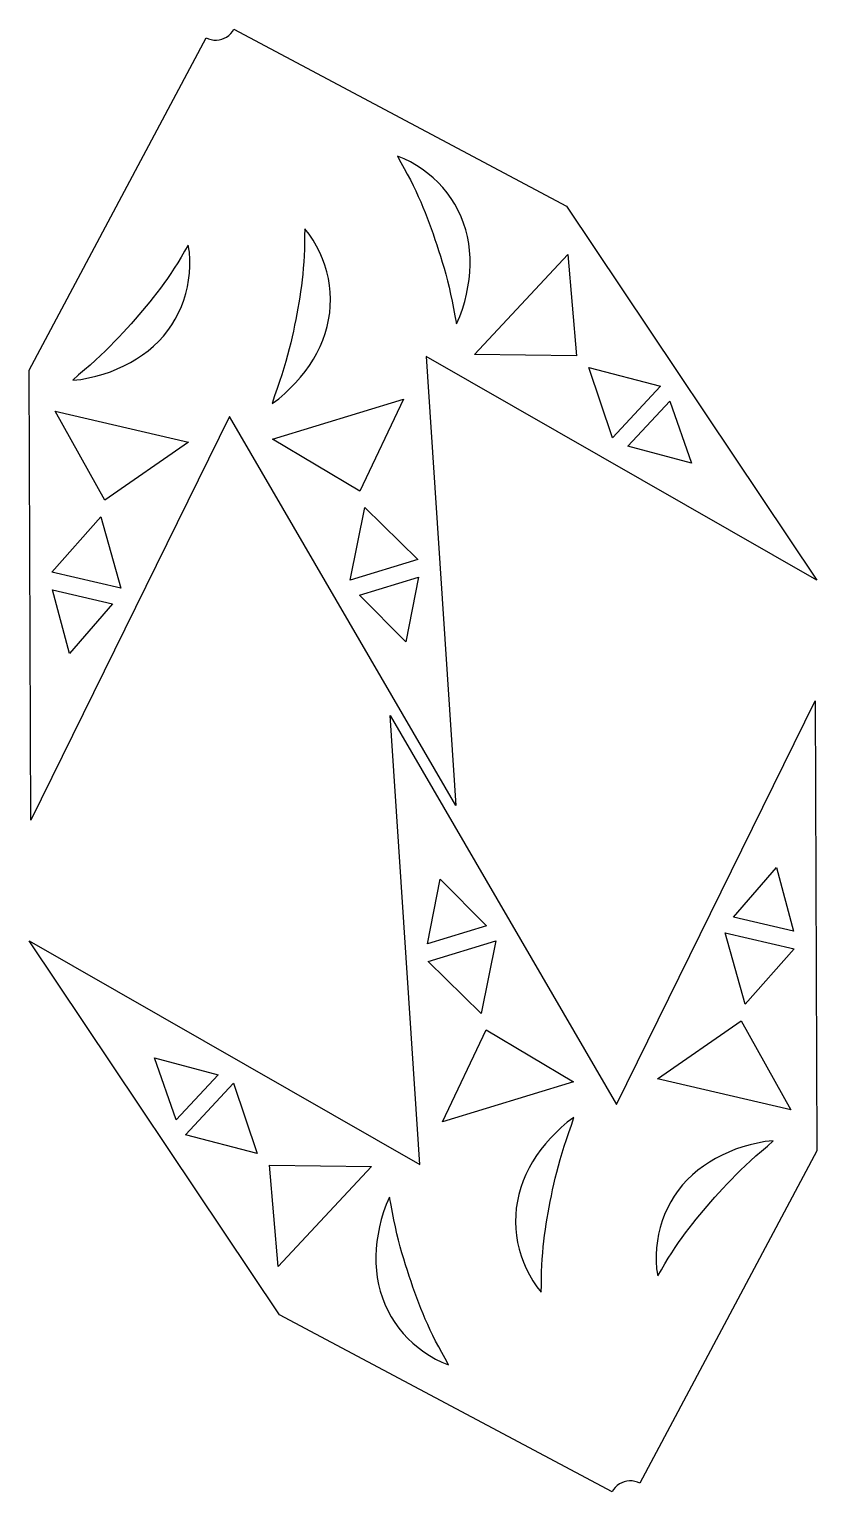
# Model space of a CAD drawing. Header units: metres. Extents: x 10 to 1208, y -2235 to -10.
import ezdxf

# ---------------------------------------------------------------- set-up
doc = ezdxf.new("R2010")
doc.units = ezdxf.units.M

msp = doc.modelspace()

# ---------------------------------------------------------------- linework, layer by layer
at = {"layer": 'CONTOUR'}
for points in [[(827.09, -278.97), (1207.83, -847.83), (613.8, -507.69), (659.1, -1190.71), (314.72, -599.13), (12.45, -1213.29), (10, -528.78), (278.97, -22.92), (282.7, -24.6), (286.61, -25.78), (290.64, -26.44), (294.73, -26.56), (298.8, -26.15), (302.78, -25.21), (306.6, -23.77), (310.2, -21.83), (313.52, -19.44), (316.49, -16.64), (319.08, -13.48), (321.23, -10)], [(390.74, -1965.69), (10, -1396.83), (604.03, -1736.97), (558.73, -1053.95), (903.11, -1645.53), (1205.38, -1031.37), (1207.83, -1715.88), (938.86, -2221.74), (935.14, -2220.06), (931.22, -2218.88), (927.19, -2218.22), (923.1, -2218.1), (919.03, -2218.51), (915.06, -2219.45), (911.23, -2220.89), (907.63, -2222.83), (904.31, -2225.22), (901.34, -2228.02), (898.75, -2231.18), (896.6, -2234.66)]]:
    msp.add_lwpolyline(points, close=True, dxfattribs=at)
at = {"layer": 'HOLES'}
for points in [[(569.91, -203.1), (575.04, -212.66), (580.19, -221.64), (585.07, -230.42), (589.66, -239.07), (593.96, -247.61), (598, -256.04), (601.81, -264.37), (605.41, -272.61), (608.83, -280.79), (612.1, -288.91), (615.25, -297), (618.31, -305.09), (621.28, -313.2), (624.21, -321.37), (627.08, -329.62), (629.92, -337.99), (632.72, -346.52), (635.49, -355.23), (638.22, -364.16), (640.89, -373.33), (643.51, -382.77), (646.05, -392.5), (648.5, -402.53), (650.85, -412.89), (653.09, -423.59), (655.23, -434.64), (657.33, -446.06), (659.88, -457.92), (664.96, -446.8), (668.94, -435.58), (672.3, -424.36), (675.09, -413.14), (677.33, -401.93), (679, -390.76), (680.1, -379.63), (680.61, -368.56), (680.51, -357.59), (679.8, -346.72), (678.47, -335.99), (676.51, -325.43), (673.92, -315.08), (670.7, -304.95), (666.86, -295.09), (662.42, -285.53), (657.38, -276.3), (651.78, -267.43), (645.64, -258.95), (638.98, -250.87), (631.83, -243.22), (624.22, -236), (616.19, -229.24), (607.76, -222.94), (598.94, -217.11), (589.75, -211.76), (580.17, -206.97)], [(429.01, -313.4), (428.67, -324.24), (428.65, -334.59), (428.48, -344.64), (428.13, -354.43), (427.59, -363.97), (426.87, -373.29), (426, -382.41), (425, -391.35), (423.87, -400.14), (422.64, -408.81), (421.33, -417.39), (419.93, -425.92), (418.45, -434.44), (416.9, -442.97), (415.26, -451.55), (413.53, -460.22), (411.7, -469.01), (409.74, -477.94), (407.64, -487.04), (405.37, -496.32), (402.92, -505.8), (400.25, -515.49), (397.36, -525.41), (394.21, -535.56), (390.8, -545.94), (387.13, -556.58), (383.24, -567.52), (379.52, -579.06), (389.48, -571.97), (398.54, -564.25), (407.06, -556.21), (415.08, -547.89), (422.62, -539.3), (429.66, -530.46), (436.17, -521.37), (442.14, -512.04), (447.55, -502.49), (452.37, -492.72), (456.58, -482.77), (460.16, -472.64), (463.09, -462.38), (465.37, -452), (466.98, -441.54), (467.91, -431.04), (468.16, -420.53), (467.75, -410.05), (466.67, -399.63), (464.94, -389.3), (462.58, -379.1), (459.6, -369.05), (456.02, -359.18), (451.87, -349.5), (447.15, -340.04), (441.86, -330.82), (435.97, -321.88)], [(251.84, -338.47), (246.13, -347.69), (240.93, -356.64), (235.76, -365.26), (230.56, -373.56), (225.32, -381.56), (220.04, -389.27), (214.73, -396.73), (209.39, -403.97), (204.02, -411.02), (198.62, -417.91), (193.19, -424.69), (187.71, -431.38), (182.18, -438.01), (176.57, -444.63), (170.86, -451.24), (165.02, -457.89), (159.04, -464.58), (152.88, -471.33), (146.51, -478.16), (139.91, -485.06), (133.04, -492.05), (125.89, -499.11), (118.42, -506.25), (110.62, -513.46), (102.48, -520.75), (93.98, -528.13), (85.15, -535.66), (76.15, -543.79), (88.32, -542.64), (100.02, -540.48), (111.42, -537.78), (122.53, -534.58), (133.35, -530.92), (143.87, -526.78), (154.06, -522.16), (163.89, -517.07), (173.35, -511.5), (182.41, -505.45), (191.03, -498.93), (199.19, -491.95), (206.87, -484.53), (214.03, -476.68), (220.65, -468.43), (226.7, -459.8), (232.18, -450.83), (237.06, -441.54), (241.34, -431.98), (245, -422.17), (248.06, -412.15), (250.5, -401.96), (252.34, -391.62), (253.58, -381.17), (254.23, -370.62), (254.26, -359.99), (253.62, -349.29)], [(829.39, -352.5), (842.15, -506.83), (687.31, -504.86)], [(970.23, -552.77), (896.91, -631.39), (861.2, -524.59)], [(579.03, -572.53), (512.92, -712.56), (379.8, -633.44)], [(984.59, -575.56), (1017.37, -670.22), (920.65, -644.12)], [(252.2, -637.89), (124.93, -726.11), (49.2, -591.03)], [(149.18, -859.99), (44.43, -835.81), (119.07, -751.48)], [(600.87, -816.38), (498.06, -847.81), (520.53, -737.46)], [(601.9, -843.29), (582.97, -941.67), (512.25, -870.7)], [(136.62, -883.82), (71.03, -959.55), (45.28, -862.73)], [(1081.21, -1360.84), (1146.8, -1285.11), (1172.56, -1381.93)], [(615.93, -1401.36), (634.87, -1302.99), (705.58, -1373.96)], [(616.96, -1428.28), (719.77, -1396.85), (697.3, -1507.2)], [(1068.65, -1384.67), (1173.4, -1408.85), (1098.76, -1493.18)], [(638.8, -1672.13), (704.91, -1532.1), (838.03, -1611.22)], [(965.63, -1606.77), (1092.91, -1518.55), (1168.63, -1653.63)], [(233.24, -1669.1), (200.46, -1574.44), (297.18, -1600.54)], [(247.6, -1691.89), (320.92, -1613.27), (356.63, -1720.07)], [(788.82, -1931.26), (789.16, -1920.42), (789.19, -1910.07), (789.35, -1900.02), (789.7, -1890.23), (790.24, -1880.69), (790.96, -1871.37), (791.83, -1862.25), (792.84, -1853.31), (793.96, -1844.52), (795.19, -1835.85), (796.5, -1827.27), (797.9, -1818.74), (799.38, -1810.22), (800.93, -1801.69), (802.57, -1793.11), (804.3, -1784.43), (806.13, -1775.65), (808.09, -1766.72), (810.19, -1757.62), (812.46, -1748.34), (814.92, -1738.86), (817.58, -1729.17), (820.48, -1719.25), (823.62, -1709.1), (827.03, -1698.72), (830.7, -1688.08), (834.59, -1677.14), (838.31, -1665.6), (828.35, -1672.69), (819.3, -1680.4), (810.78, -1688.45), (802.75, -1696.77), (795.21, -1705.36), (788.17, -1714.2), (781.66, -1723.29), (775.69, -1732.62), (770.28, -1742.17), (765.46, -1751.94), (761.25, -1761.89), (757.67, -1772.02), (754.74, -1782.28), (752.46, -1792.66), (750.86, -1803.12), (749.92, -1813.62), (749.67, -1824.13), (750.08, -1834.61), (751.16, -1845.03), (752.89, -1855.36), (755.25, -1865.56), (758.23, -1875.61), (761.81, -1885.48), (765.96, -1895.16), (770.68, -1904.62), (775.97, -1913.84), (781.87, -1922.78)], [(966, -1906.19), (971.71, -1896.97), (976.9, -1888.02), (982.07, -1879.4), (987.27, -1871.1), (992.51, -1863.1), (997.79, -1855.39), (1003.1, -1847.93), (1008.44, -1840.69), (1013.81, -1833.64), (1019.21, -1826.74), (1024.64, -1819.97), (1030.12, -1813.28), (1035.65, -1806.65), (1041.26, -1800.03), (1046.97, -1793.42), (1052.81, -1786.77), (1058.79, -1780.08), (1064.95, -1773.33), (1071.32, -1766.5), (1077.92, -1759.6), (1084.79, -1752.61), (1091.95, -1745.55), (1099.41, -1738.41), (1107.21, -1731.19), (1115.35, -1723.91), (1123.85, -1716.53), (1132.69, -1709), (1141.69, -1700.87), (1129.51, -1702.02), (1117.81, -1704.18), (1106.41, -1706.88), (1095.3, -1710.08), (1084.48, -1713.74), (1073.96, -1717.88), (1063.78, -1722.5), (1053.94, -1727.59), (1044.48, -1733.16), (1035.42, -1739.21), (1026.8, -1745.73), (1018.64, -1752.7), (1010.96, -1760.13), (1003.8, -1767.98), (997.18, -1776.23), (991.13, -1784.86), (985.65, -1793.83), (980.77, -1803.12), (976.49, -1812.68), (972.83, -1822.49), (969.77, -1832.51), (967.33, -1842.7), (965.49, -1853.04), (964.25, -1863.49), (963.61, -1874.04), (963.57, -1884.67), (964.21, -1895.37)], [(388.44, -1892.16), (375.68, -1737.83), (530.52, -1739.79)], [(647.92, -2041.56), (642.79, -2032), (637.64, -2023.02), (632.76, -2014.24), (628.17, -2005.59), (623.87, -1997.05), (619.83, -1988.62), (616.02, -1980.29), (612.42, -1972.05), (609, -1963.87), (605.73, -1955.75), (602.58, -1947.66), (599.53, -1939.57), (596.55, -1931.46), (593.63, -1923.29), (590.75, -1915.04), (587.91, -1906.67), (585.11, -1898.14), (582.34, -1889.43), (579.61, -1880.5), (576.94, -1871.33), (574.32, -1861.89), (571.78, -1852.16), (569.33, -1842.13), (566.98, -1831.77), (564.74, -1821.07), (562.6, -1810.02), (560.5, -1798.6), (557.95, -1786.74), (552.87, -1797.86), (548.89, -1809.07), (545.53, -1820.3), (542.74, -1831.52), (540.5, -1842.73), (538.83, -1853.9), (537.73, -1865.03), (537.22, -1876.09), (537.32, -1887.07), (538.03, -1897.94), (539.36, -1908.67), (541.32, -1919.23), (543.92, -1929.58), (547.13, -1939.71), (550.97, -1949.57), (555.42, -1959.13), (560.45, -1968.36), (566.05, -1977.23), (572.19, -1985.71), (578.85, -1993.79), (586, -2001.44), (593.61, -2008.66), (601.64, -2015.42), (610.08, -2021.72), (618.89, -2027.55), (628.08, -2032.9), (637.66, -2037.69)]]:
    msp.add_lwpolyline(points, close=True, dxfattribs=at)

doc.saveas('drawing.dxf')
